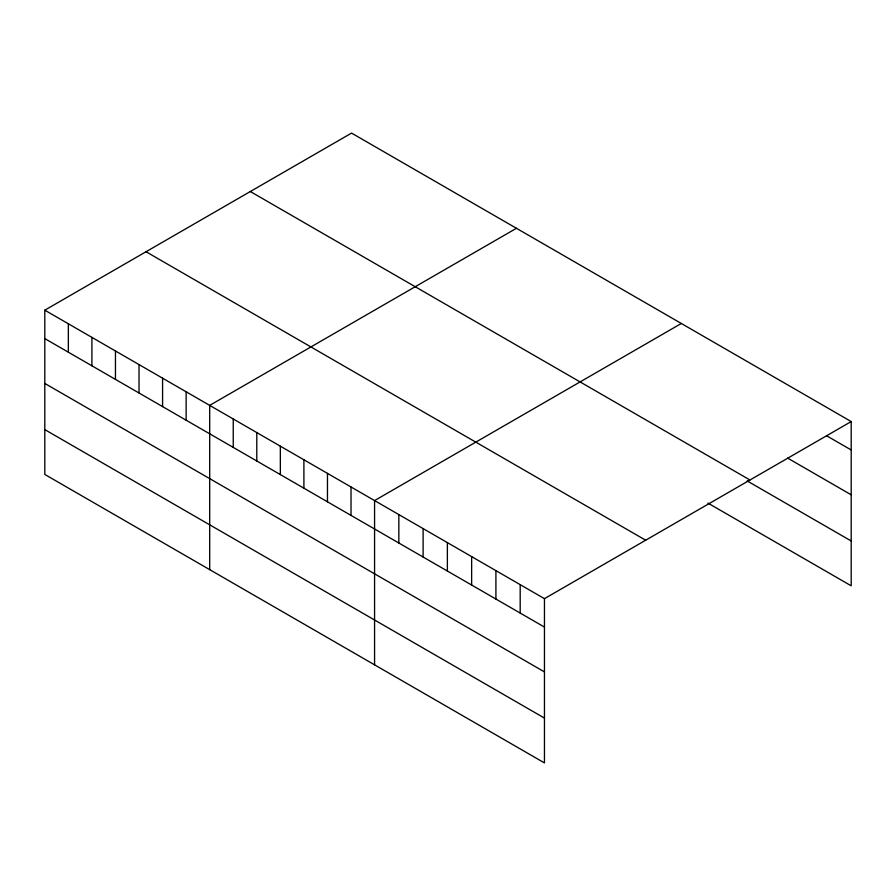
<?xml version="1.0" encoding="UTF-8"?>
<svg xmlns="http://www.w3.org/2000/svg" width="896" height="896" viewBox="0 0 896 896"><rect width="100%" height="100%" fill="white"/><g stroke="black" fill="none" stroke-linecap="round" stroke-linejoin="round"><path stroke-width="1.34" d="M44.8 310.184L544.454 598.662L544.454 762.91L44.8 474.443L44.8 310.184L351.546 133.09L851.2 421.557L851.2 585.816L707.896 503.082M516.432 228.29L209.686 405.384L209.686 569.632M681.318 323.478L374.573 500.584L374.573 664.832M544.454 598.662L851.2 421.557M826.93 435.96L851.2 449.971M787.64 458.102L851.2 494.805M250.32 191.531L749.974 479.998M747.186 480.939L851.2 540.982M146.026 251.742L645.68 540.221M44.8 338.598L544.454 627.077M44.8 383.432L544.454 671.899M44.8 429.61L544.454 718.088M520.184 584.651L520.184 613.066M495.914 570.64L495.914 599.054M471.643 556.629L471.643 585.043M447.373 542.618L447.373 571.021M423.114 528.606L423.114 557.01M398.843 514.595L398.843 542.998M351.019 486.976L351.019 515.39M327.466 473.379L327.466 501.794M303.901 459.782L303.901 488.197M280.347 446.186L280.347 474.589M256.794 432.578L256.794 460.992M233.24 418.981L233.24 447.395M186.133 391.787L186.133 420.202M162.579 378.19L162.579 406.594M139.026 364.582L139.026 392.997M115.461 350.986L115.461 379.4M91.907 337.389L91.907 365.803M68.354 323.792L68.354 352.195"/></g></svg>
